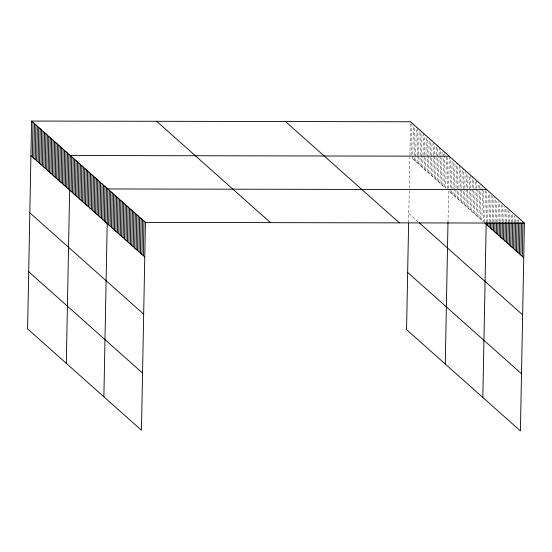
<?xml version="1.0" encoding="UTF-8"?>
<svg xmlns="http://www.w3.org/2000/svg" width="552" height="552" viewBox="0 0 552 552"><rect width="100%" height="100%" fill="white"/><g stroke="black" fill="none" stroke-linecap="round" stroke-linejoin="round"><path stroke-width="0.41" stroke-dasharray="2.76 2.07" d="M408.618 222.525L409.26 188.908M409.28 188.115L409.874 157.147M409.901 155.512L410.55 121.764M411.371 155.098L411.985 123.041M412.758 158.907L413.42 124.317M414.186 160.183L414.269 155.968M414.283 155.119L414.856 125.587M415.621 161.46L416.284 126.863M417.057 162.736L417.188 155.988M417.202 155.14L417.719 128.14M418.492 164.013L419.154 129.416M419.92 165.29L420.1 156.009M420.12 155.16L420.589 130.693M421.355 166.566L422.018 131.969M422.791 167.843L423.018 156.03M423.032 155.181L423.453 133.246M424.226 169.119L424.888 134.522M425.661 170.389L425.93 156.05M425.951 155.202L426.323 135.799M427.089 171.665L427.759 137.075M428.524 172.942L429.187 138.352M429.96 174.218L430.622 139.628M431.395 175.495L432.057 140.905M432.823 176.771L433.23 155.678M433.244 154.836L433.492 142.181M434.258 178.048L434.921 143.458M435.694 179.324L436.149 155.698M436.163 154.857L436.356 144.734M437.129 180.601L437.791 146.011M438.564 181.877L439.061 155.719M439.082 154.877L439.226 147.287M439.992 183.154L440.662 148.564M441.427 184.43L441.979 155.74M441.993 154.898L442.09 149.833M442.863 185.707L443.525 151.11M444.298 186.983L444.891 155.761M444.912 154.919L444.96 152.386M446.326 157.037L445.726 188.26L411.323 157.63M447.182 188.687L447.776 157.472M447.989 222.573L448.597 190.813L483.276 221.683L483.876 190.461M448.645 188.28L449.259 156.216M450.039 192.096L450.708 157.506M451.488 193.379L451.57 189.163M451.584 188.322L452.15 158.79M452.93 194.67L453.592 160.073M454.379 195.953L455.041 161.363M455.821 197.243L455.986 188.805M456 187.963L456.483 162.647M457.263 198.527L457.932 163.937M458.712 199.817L458.919 188.846M458.94 188.004L459.374 165.22M460.154 201.1L460.823 166.511M461.603 202.384L461.858 188.887M461.879 188.046L462.265 167.794M463.045 203.674L463.708 169.078M464.494 204.958L464.798 188.929M464.818 188.087L465.136 171.21M465.936 206.248L466.585 172.493M467.378 207.531L467.737 188.97M467.751 188.128L468.048 172.942M468.827 208.815L469.49 174.225M470.269 210.105L470.677 189.012M470.69 188.17L470.932 175.508M471.718 211.388L472.381 176.799M473.161 212.679L473.616 189.053M473.63 188.211L473.823 178.082M474.603 213.962L475.272 179.372M476.052 215.245L476.555 189.094M476.569 188.253L476.714 180.656M477.494 216.536L478.163 181.939M478.943 217.819L479.495 189.136M479.509 188.294L479.591 184.071M480.385 219.109L481.047 184.513M481.834 220.393L482.496 185.803M484.739 222.125L485.353 190.06M486.202 222.566L486.795 191.344M487.678 222.166L488.244 192.634M489.155 221.759L489.686 193.918M490.618 222.208L491.135 195.208M492.094 221.8L492.577 196.491M493.55 222.249L494.04 196.933M495.034 221.842L495.468 199.065M496.489 222.29L496.897 201.197M497.966 221.883L498.359 201.639M499.45 221.483L499.801 202.922M500.906 221.925L501.25 204.212M502.382 221.524L502.693 205.496M503.845 221.966L504.135 206.779M505.321 221.566L505.584 208.07M506.784 222.007L507.026 209.353M508.247 222.456L508.475 210.643M509.724 222.049L509.917 211.927M511.186 222.497L511.345 214.059M512.663 222.09L512.808 214.5M514.126 222.539L514.25 215.784M515.602 222.132L515.699 217.074M517.058 222.573L517.141 218.357M518.542 222.173L518.59 219.648M408.791 213.527L418.347 222.035"/><path stroke-width="0.83" d="M31.588 121.06L27.6 328.895L141.45 430.236L145.438 222.401L31.588 121.06L410.55 121.764L524.4 223.105L520.412 430.939L406.562 329.599L408.604 223.346M32.361 156.927L33.023 122.337M33.796 158.203L34.459 123.613M35.224 159.48L35.894 124.89M36.66 160.756L37.322 126.166M38.095 162.033L38.757 127.436M39.53 163.309L40.192 128.713M40.965 164.586L41.628 129.989M42.394 165.862L43.063 131.266M43.829 167.139L44.491 132.542M45.264 168.415L45.926 133.819M46.699 169.692L47.362 135.095M48.127 170.968L48.797 136.372M49.563 172.238L50.225 137.648M50.998 173.514L51.66 138.925M52.433 174.791L53.096 140.201M53.861 176.067L54.531 141.478M55.297 177.344L55.966 142.754M56.732 178.62L57.394 144.031M58.167 179.897L58.829 145.307M59.602 181.173L60.265 146.584M61.03 182.45L61.7 147.86M62.466 183.726L63.128 149.137M63.901 185.003L64.563 150.406M65.336 186.279L65.998 151.683M66.764 187.556L67.434 152.959M68.2 188.832L68.862 154.236M66.309 363.354L70.297 155.512L449.259 156.216M71.077 191.392L71.746 156.802M72.526 192.682L73.188 158.086M73.968 193.966L74.637 159.376M75.417 195.249L76.079 160.66M76.859 196.54L77.521 161.943M78.308 197.823L78.971 163.233M79.75 199.113L80.413 164.517M81.192 200.397L81.862 165.807M82.641 201.68L83.304 167.09M84.083 202.97L84.746 168.374M85.532 204.254L86.195 169.664M86.974 205.544L87.637 170.947M88.417 206.827L89.086 172.238M89.866 208.111L90.528 173.521M91.308 209.401L91.977 174.805M92.757 210.685L93.419 176.095M94.199 211.975L94.861 177.378M95.648 213.258L96.31 178.669M97.09 214.549L97.752 179.952M98.532 215.832L99.201 181.242M99.981 217.115L100.643 182.526M101.423 218.406L102.085 183.809M102.872 219.689L103.534 185.099M104.314 220.979L104.977 186.383M105.756 222.263L106.426 187.673M103.879 396.798L107.868 188.957L486.829 189.66M108.647 224.837L109.317 190.24M110.096 226.12L110.759 191.53M111.538 227.41L112.201 192.814M112.987 228.694L113.65 194.104M114.43 229.977L115.092 195.387M115.872 231.267L116.541 196.671M117.321 232.551L117.983 197.961M118.763 233.841L119.432 199.244M120.212 235.124L120.874 200.535M121.654 236.415L122.316 201.818M123.103 237.698L123.765 203.108M124.545 238.982L125.207 204.392M125.987 240.272L126.656 205.675M127.436 241.555L128.099 206.965M128.878 242.845L129.541 208.249M130.327 244.129L130.99 209.539M131.769 245.412L132.432 210.823M133.211 246.703L133.881 212.106M134.66 247.986L135.323 213.396M136.102 249.276L136.772 214.68M137.551 250.56L138.214 215.97M138.994 251.843L139.656 217.253M140.443 253.133L141.105 218.537M141.885 254.417L142.547 219.827M143.327 255.707L143.996 221.11M445.271 364.058L447.989 222.573M482.841 397.502L486.202 222.566M487.609 225.54L487.657 223.008M489.058 226.824L489.134 222.608M490.5 228.114L490.597 223.049M491.949 229.397L492.073 222.649M493.391 230.681L493.536 223.091M494.833 231.971L495.013 222.691M496.282 233.254L496.476 223.132M497.725 234.545L497.952 222.732M499.174 235.828L499.429 222.332M500.616 237.112L500.892 222.773M502.058 238.402L502.368 222.373M503.507 239.685L503.831 222.815M504.949 240.976L505.308 222.415M506.398 242.259L506.77 222.856M507.84 243.549L508.247 222.456M509.289 244.833L509.71 222.898M510.731 246.116L511.186 222.497M512.173 247.406L512.642 222.939M513.622 248.69L514.126 222.539M515.064 249.98L515.582 222.98M516.513 251.263L517.058 222.573M517.955 252.547L518.521 223.022M519.397 253.837L519.998 222.615M520.846 255.121L521.461 223.063M522.289 256.411L522.937 222.656M145.438 222.401L524.4 223.105M484.718 222.967L523.738 257.694M419.306 222.884L522.64 314.868M285.494 121.53L399.344 222.87M407.659 272.433L521.509 373.773M156.651 121.288L270.494 222.628M30.926 155.65L144.776 256.99M29.829 212.824L143.679 314.164M28.697 271.729L142.547 373.069"/></g></svg>
